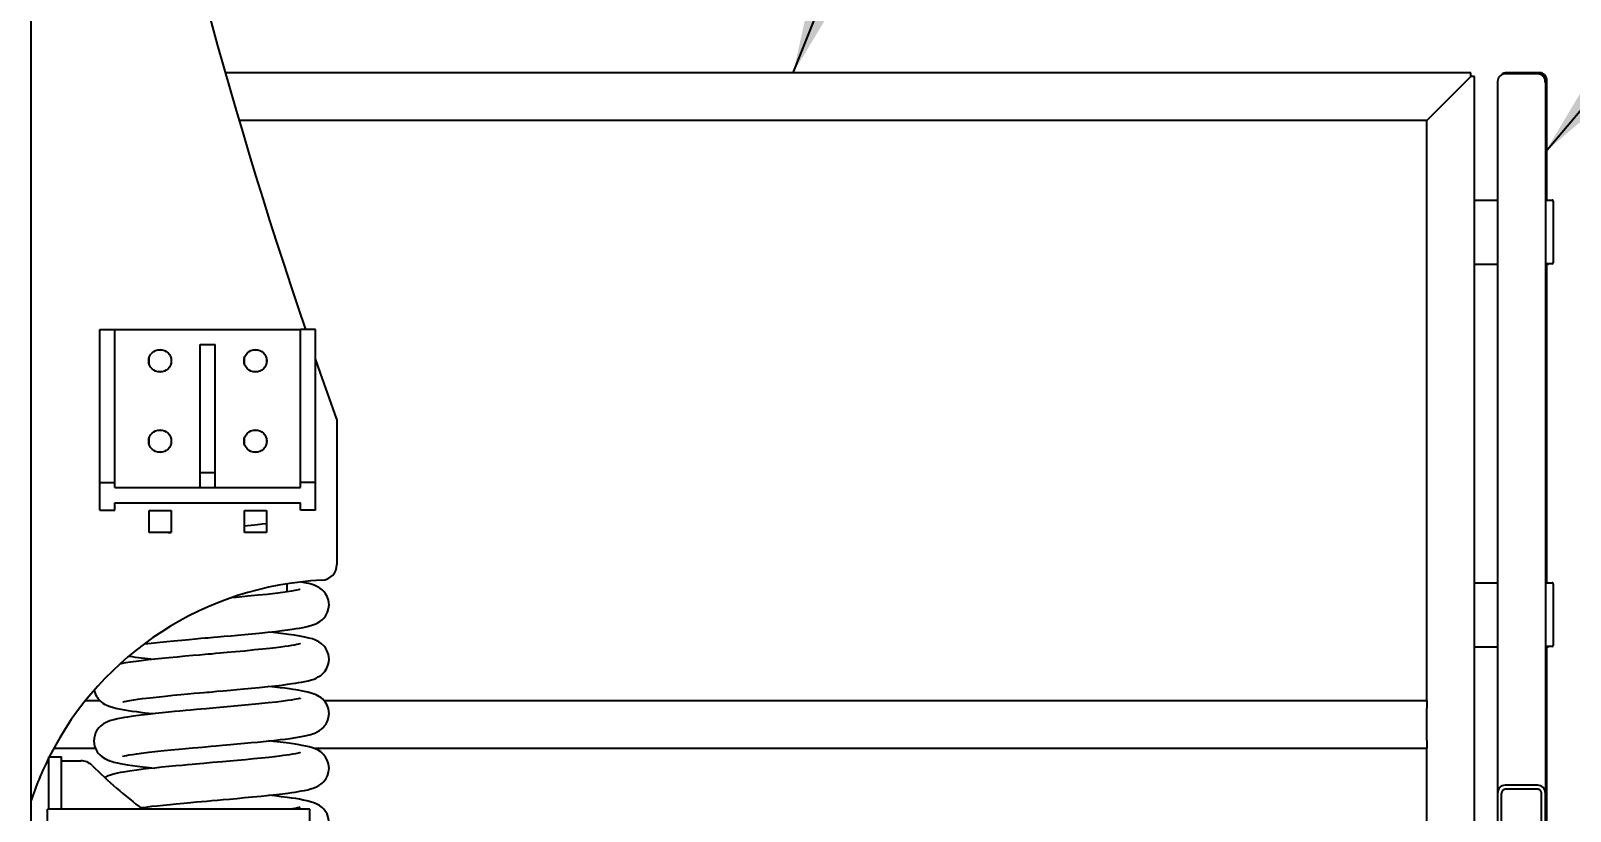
# Model space of a CAD drawing. Header units: millimetres. Extents: x 0 to 55611, y 0 to 32827.
# Drawn here: x 16226 to 17453, y 15338 to 15960 of the extents above; entities that cross this region are included whole.
import ezdxf

# ---------------------------------------------------------------- set-up
doc = ezdxf.new("R2010")
doc.units = ezdxf.units.MM
doc.header["$LTSCALE"] = 10
doc.header["$PDSIZE"] = -1
doc.linetypes.add('SLD-Continua', pattern=[0])
doc.layers.add('EQUIPO', color=30, linetype='SLD-Continua')
doc.layers.add('STRUC', color=5, linetype='SLD-Continua')
doc.styles.add('1', font='romans.shx', dxfattribs={"height": 125})
doc.dimstyles.new('50', dxfattribs={"dimscale": 0, "dimtxt": 125, "dimasz": 125, "dimexe": 125, "dimexo": 125, "dimgap": 50, "dimtad": 1, "dimdec": 0, "dimlfac": 49.861111, "dimzin": 1, "dimtxsty": '1', "dimcen": 2.5, "dimclrd": 1, "dimclre": 1, "dimadec": 0, "dimazin": 0, "dimtfac": 1, "dimtdec": 0, "dimtmove": 0, "dimatfit": 3, "dimfxl": 1, "dimtzin": 1, "dimarcsym": 0})

# ---------------------------------------------------------------- blocks, each defined once
blk = doc.blocks.new('_D_8')
at = {"color": 1, "lineweight": -2, "transparency": 16777216}
for p, q in [((12949.5, 16045.1), (12949.5, 19116.4)), ((17433.9, 16045.1), (17433.9, 19116.4)), ((13074.5, 18991.4), (17308.9, 18991.4))]:
    blk.add_line(p, q, dxfattribs=at)
at = {"color": 1, "transparency": 16777216}
for points in [[(13074.5, 19012.3), (13074.5, 18970.6), (12949.5, 18991.4)], [(17308.9, 19012.3), (17308.9, 18970.6), (17433.9, 18991.4)]]:
    blk.add_solid(points, dxfattribs=at)
at = {"layer": 'Defpoints', "color": 0, "transparency": 16777216}
for p in [(17433.9, 18991.4), (12949.5, 15920.1), (17433.9, 15920.1)]:
    blk.add_point(p, dxfattribs=at)
at = {"color": 0, "transparency": 16777216, "insert": (15191.7, 19166.4), "char_height": 125, "attachment_point": 2, "style": '1'}
blk.add_mtext('4484', dxfattribs=at)
blk = doc.blocks.new('_D_9')
at = {"color": 1, "lineweight": -2, "transparency": 16777216}
for p, q in [((15191.7, 17130.5), (15191.7, 18616.4)), ((17433.9, 16045.1), (17433.9, 18616.4)), ((17308.9, 18491.4), (15316.7, 18491.4))]:
    blk.add_line(p, q, dxfattribs=at)
at = {"color": 1, "transparency": 16777216}
for points in [[(15316.7, 18512.3), (15316.7, 18470.6), (15191.7, 18491.4)], [(17308.9, 18512.3), (17308.9, 18470.6), (17433.9, 18491.4)]]:
    blk.add_solid(points, dxfattribs=at)
at = {"layer": 'Defpoints', "color": 0, "transparency": 16777216}
for p in [(15191.7, 18491.4), (15191.7, 17005.5), (17433.9, 15920.1)]:
    blk.add_point(p, dxfattribs=at)
at = {"color": 0, "transparency": 16777216, "insert": (16312.8, 18666.4), "char_height": 125, "attachment_point": 2, "style": '1'}
blk.add_mtext('2242', dxfattribs=at)

msp = doc.modelspace()

# ---------------------------------------------------------------- hatches: boundary and pattern name
at = {"linetype": 'SLD-Continua', "lineweight": 18}
h = msp.add_hatch(dxfattribs=at)
h.set_pattern_fill('ANSI31', scale=60, style=0)
h.set_pattern_definition([(45, (-10791.88, -12779.92), (-134.7038, 134.7038), [])])
edge = h.paths.add_edge_path(flags=0)
edge.add_ellipse((15784.3, 16151.5), major_axis=(-2467.1, 1338.5), ratio=0.17101, start_angle=264.3024, end_angle=264.5106)
edge.add_line((16248.2, 16443.5), (16153, 16267.9))
edge.add_ellipse((16174.6, 16254.6), major_axis=(0, 26.6), ratio=0.939693, start_angle=60, end_angle=90)
edge.add_line((16149.6, 16254.6), (16149.6, 15184.5))
edge.add_line((16149.6, 15184.5), (16159.6, 15184.5))
edge.add_line((16159.6, 15184.5), (16159.6, 16254.6))
edge.add_ellipse((16174.6, 16254.6), major_axis=(0, 16), ratio=0.939693, start_angle=60, end_angle=90, ccw=False)
edge.add_line((16161.6, 16262.6), (16257, 16438.5))

# ---------------------------------------------------------------- linework, layer by layer
at = {"color": 7, "linetype": 'SLD-Continua', "lineweight": 25}
for p, q in [((17376.3, 15773.8), (17376.3, 15824.6)), ((17376.3, 15824.6), (17389, 15824.6)), ((17389, 15824.6), (17394.6, 15824.6)), ((17433.5, 15824.8), (17438.2, 15824.8)), ((17433.9, 15824.8), (17438.2, 15824.8)), ((17439, 15824), (17439, 15774.8)), ((17439, 15824), (17439, 15824)), ((17376.3, 15773.8), (17389, 15773.8)), ((17389, 15773.8), (17394.6, 15773.8)), ((17438.2, 15774), (17433.5, 15774)), ((17433.9, 15773.8), (17435.3, 15773.8)), ((17435.3, 15773.8), (17435.3, 15774)), ((17376.3, 15469), (17376.3, 15519.8)), ((17376.3, 15519.8), (17389, 15519.8)), ((17389, 15519.8), (17394.6, 15519.8)), ((17433.5, 15520), (17438.2, 15520)), ((17433.9, 15520), (17438.2, 15520)), ((17439, 15519.2), (17439, 15519.2)), ((17439, 15519.2), (17439, 15470)), ((17376.3, 15469), (17389, 15469)), ((17389, 15469), (17394.6, 15469)), ((17438.2, 15469.2), (17433.5, 15469.2)), ((17433.9, 15469), (17435.3, 15469)), ((17435.3, 15469), (17435.3, 15469.2))]:
    msp.add_line(p, q, dxfattribs=at)
for centre, start, end in [((17433.5, 15824), 90, 180), ((17438.2, 15824), 0, 90), ((17438.2, 15824), 0, 90), ((17433.5, 15774.8), 180, 270), ((17438.2, 15774.8), 270, 360), ((17433.5, 15519.2), 90, 180), ((17438.2, 15519.2), 0, 90), ((17438.2, 15519.2), 0, 90), ((17433.5, 15470), 180, 270), ((17438.2, 15470), 270, 360)]:
    msp.add_arc(centre, 0.794, start, end, dxfattribs=at)
at = {"layer": 'EQUIPO', "linetype": 'SLD-Continua', "lineweight": 25}
for p, q in [((16225.6, 16380.5), (16225.6, 14527.9)), ((16280.6, 15721.7), (16292.6, 15721.7)), ((16280.6, 15599.7), (16280.6, 15721.7)), ((16292.6, 15599.7), (16292.6, 15721.7)), ((16292.6, 15721.7), (16440.6, 15721.7)), ((16452.6, 15721.7), (16440.6, 15721.7)), ((16440.6, 15599.7), (16440.6, 15721.7)), ((16452.6, 15599.7), (16452.6, 15721.7)), ((16326.5, 15705.4), (16330.7, 15705.4)), ((16360.6, 15607.7), (16360.6, 15709.7)), ((16360.6, 15709.7), (16372.6, 15709.7)), ((16372.6, 15607.7), (16372.6, 15709.7)), ((16402.5, 15705.4), (16406.7, 15705.4)), ((16319.9, 15694.6), (16319.9, 15698.8)), ((16337.4, 15698.8), (16337.4, 15694.6)), ((16395.9, 15694.6), (16395.9, 15698.8)), ((16413.4, 15698.8), (16413.4, 15694.6)), ((16330.7, 15687.9), (16326.5, 15687.9)), ((16406.7, 15687.9), (16402.5, 15687.9)), ((16469.6, 15650.2), (16469.6, 15534.6)), ((16319.9, 15630.6), (16319.9, 15634.8)), ((16326.5, 15641.4), (16330.7, 15641.4)), ((16337.4, 15634.8), (16337.4, 15630.6)), ((16395.9, 15630.6), (16395.9, 15634.8)), ((16402.5, 15641.4), (16406.7, 15641.4)), ((16413.4, 15634.8), (16413.4, 15630.6)), ((16330.7, 15623.9), (16326.5, 15623.9)), ((16406.7, 15623.9), (16402.5, 15623.9)), ((16360.6, 15595.7), (16360.6, 15607.7)), ((16360.6, 15607.7), (16372.6, 15607.7)), ((16372.6, 15595.7), (16372.6, 15607.7)), ((16280.6, 15599.7), (16292.6, 15599.7)), ((16280.6, 15577.7), (16280.6, 15599.7)), ((16292.6, 15595.7), (16292.6, 15599.7)), ((16292.6, 15595.7), (16440.6, 15595.7)), ((16452.6, 15599.7), (16440.6, 15599.7)), ((16440.6, 15595.7), (16440.6, 15599.7)), ((16452.6, 15577.7), (16452.6, 15599.7)), ((16292.6, 15577.7), (16292.6, 15583.7)), ((16292.6, 15583.7), (16440.6, 15583.7)), ((16440.6, 15577.7), (16440.6, 15583.7)), ((16280.6, 15577.7), (16292.6, 15577.7)), ((16319.9, 15559.9), (16319.9, 15577.4)), ((16319.9, 15577.4), (16337.4, 15577.4)), ((16337.4, 15577.4), (16337.4, 15559.9)), ((16395.9, 15559.9), (16395.9, 15577.4)), ((16395.9, 15577.4), (16413.4, 15577.4)), ((16413.4, 15577.4), (16413.4, 15559.9)), ((16452.6, 15577.7), (16440.6, 15577.7)), ((16337.4, 15559.9), (16319.9, 15559.9)), ((16335.4, 15559.9), (16337.5, 15560.1)), ((16413.4, 15559.9), (16395.9, 15559.9)), ((16429.6, 15519.1), (16429.6, 15512.6)), ((16387.9, 15508.2), (16385.9, 15508.2)), ((16240.1, 15356), (16240.1, 15381.4)), ((16240.1, 15381.4), (16250.1, 15381.4)), ((16250.1, 15356), (16250.1, 15381.4)), ((16250.1, 15378.2), (16265.5, 15378.2)), ((16240.1, 15339.7), (16240.1, 15356)), ((16250.1, 15339.7), (16250.1, 15356)), ((16447.9, 15339.7), (16238.9, 15339.7)), ((16238.9, 15330.4), (16238.9, 15339.7)), ((16447.9, 15330.4), (16447.9, 15339.7))]:
    msp.add_line(p, q, dxfattribs=at)
at = {"layer": 'EQUIPO', "linetype": 'SLD-Continua', "lineweight": 25, "flags": 128}
for points in [[(16469.6, 15650.2), (16456.6, 15686.9), (16452.6, 15698.2)], [(16395.9, 15565.4), (16398.2, 15565.6), (16404.2, 15566.2), (16409.9, 15566.8), (16413.4, 15567.1)], [(16440.4, 15514.6), (16440.3, 15514.6), (16439.7, 15514.5), (16438.8, 15514.3), (16437.6, 15514), (16436, 15513.7), (16433.3, 15513.2), (16430, 15512.7), (16426.4, 15512.2), (16420.4, 15511.5), (16413.9, 15510.7), (16406.7, 15510), (16398.5, 15509.2), (16394, 15508.7), (16389.3, 15508.3), (16385.8, 15508)], [(16463.3, 15502), (16463.2, 15504.1), (16462.8, 15506), (16461.7, 15509.1), (16460.5, 15511.2), (16459.4, 15512.6), (16457.8, 15514.2), (16456.1, 15515.6), (16454.1, 15516.7), (16451.4, 15518), (16449, 15518.8), (16447.1, 15519.3), (16445.3, 15519.7), (16441.4, 15520.5)], [(16316.2, 15471.2), (16321.5, 15471.8), (16328.6, 15472.6), (16333.9, 15473.1), (16339.7, 15473.7), (16346, 15474.3), (16351.7, 15474.8), (16356.8, 15475.3), (16361.1, 15475.7), (16364.5, 15476), (16367, 15476.2), (16368.8, 15476.3), (16371.1, 15476.5), (16374.8, 15476.9), (16379.6, 15477.3), (16385.4, 15477.8), (16390.4, 15478.2), (16395.8, 15478.7), (16401.7, 15479.3), (16407.6, 15479.9), (16414.6, 15480.6), (16420.7, 15481.2), (16425.9, 15481.9), (16430.3, 15482.4), (16434, 15482.9), (16437, 15483.4), (16439.9, 15483.8), (16442.8, 15484.4), (16445.8, 15485), (16448.7, 15485.8), (16451.3, 15486.6), (16452.8, 15487.3), (16454.7, 15488.2), (16456.1, 15489.1), (16457.7, 15490.3), (16459.2, 15491.7), (16460.4, 15493.3), (16461.4, 15494.9), (16462.2, 15496.6), (16463, 15499.4), (16463.3, 15502.3)], [(16463.3, 15458.7), (16463.2, 15460.9), (16462.8, 15462.8), (16461.6, 15465.9), (16460.4, 15468.1), (16459.3, 15469.5), (16457.1, 15471.5), (16455.2, 15472.8), (16452.4, 15474.3), (16450, 15475.2), (16447.2, 15475.9), (16443.9, 15476.7), (16440, 15477.4), (16435.7, 15478.1), (16431, 15478.8), (16425.1, 15479.5), (16418.8, 15480.3), (16415.2, 15480.7)], [(16440.3, 15471.3), (16440.3, 15471.3), (16440, 15471.2), (16439.1, 15471), (16437.6, 15470.7), (16435.9, 15470.3), (16433.4, 15469.9), (16430.8, 15469.5), (16428.1, 15469.1), (16424.9, 15468.7), (16420.9, 15468.2), (16416.1, 15467.6), (16410.4, 15467), (16403.8, 15466.4), (16396.2, 15465.6), (16388.8, 15464.9), (16382.2, 15464.3), (16376.4, 15463.8), (16372.7, 15463.5), (16369.6, 15463.2), (16367, 15463), (16364.7, 15462.8), (16360.2, 15462.4), (16354.8, 15461.9), (16348.7, 15461.4), (16342.3, 15460.8), (16335.7, 15460.2), (16330.1, 15459.6), (16324.6, 15459.1), (16319.1, 15458.5), (16311.6, 15457.6), (16305.1, 15456.7), (16301, 15456.1), (16297.3, 15455.4), (16297, 15455.4)], [(16298.9, 15425), (16299.1, 15425.1), (16300, 15425.3), (16302, 15425.7), (16304.6, 15426.2), (16307.6, 15426.7), (16311, 15427.2), (16314.7, 15427.7), (16320.7, 15428.4), (16327.8, 15429.2), (16333.1, 15429.7), (16338.9, 15430.3), (16345.1, 15430.9), (16350.8, 15431.4), (16355.9, 15431.9), (16360.2, 15432.2), (16363.5, 15432.5), (16366, 15432.8), (16367.7, 15432.9), (16370.1, 15433.1), (16373.9, 15433.5), (16378.8, 15433.9), (16384.7, 15434.4), (16389.8, 15434.9), (16395.4, 15435.4), (16401.5, 15435.9), (16407.5, 15436.5), (16414.6, 15437.3), (16420.7, 15437.9), (16425.9, 15438.5), (16430.3, 15439.1), (16433.8, 15439.6), (16436.7, 15440), (16439.1, 15440.4), (16441.4, 15440.8), (16444, 15441.3), (16446.8, 15441.9), (16449.3, 15442.6), (16451.4, 15443.3), (16453, 15444), (16454.7, 15444.9), (16456.8, 15446.2), (16458.8, 15448.1), (16459.9, 15449.3), (16460.8, 15450.5), (16461.6, 15451.9), (16462.7, 15454.9), (16463.1, 15456.8), (16463.3, 15459)], [(16463.3, 15415.4), (16463.1, 15417.6), (16462.8, 15419.5), (16461.7, 15422.5), (16460.6, 15424.5), (16459.7, 15425.6), (16458.1, 15427.4), (16456.7, 15428.5), (16455.6, 15429.2), (16454.4, 15429.9), (16453.1, 15430.6), (16451.5, 15431.3), (16449.1, 15432.1), (16446.5, 15432.8), (16443.7, 15433.4), (16441, 15433.9), (16438.7, 15434.3), (16436.8, 15434.6), (16434.8, 15434.9), (16431.9, 15435.4), (16428.1, 15435.9), (16424.4, 15436.3), (16420.1, 15436.8), (16415.3, 15437.3)], [(16440.4, 15428), (16440.3, 15427.9), (16439.7, 15427.8), (16438.6, 15427.5), (16437.1, 15427.2), (16435.5, 15426.9), (16433, 15426.5), (16430.3, 15426.1), (16427.1, 15425.6), (16421.5, 15424.9), (16414.9, 15424.2), (16407.3, 15423.4), (16399.1, 15422.6), (16390.7, 15421.8), (16382.1, 15421), (16376.4, 15420.5), (16370.7, 15420), (16365.4, 15419.5), (16361.1, 15419.2), (16357.8, 15418.9), (16355.4, 15418.7), (16352.8, 15418.4), (16349.1, 15418.1), (16344.3, 15417.7), (16340.1, 15417.3), (16335.4, 15416.8), (16330.2, 15416.3), (16325, 15415.8), (16318.9, 15415.1), (16313.7, 15414.5), (16309.4, 15414), (16305.7, 15413.5), (16302.8, 15413), (16300.3, 15412.6), (16297.7, 15412.2), (16294.8, 15411.6), (16291.8, 15410.9), (16289.3, 15410.2), (16287.2, 15409.4), (16285.1, 15408.5), (16283.9, 15407.8), (16282.6, 15406.9), (16281.2, 15405.8), (16279.8, 15404.3), (16278.1, 15402), (16277.3, 15400.3), (16276.6, 15398.4), (16276.1, 15396.2), (16275.9, 15393.7)], [(16276.2, 15434.4), (16276.7, 15432.6), (16277.3, 15430.9), (16278, 15429.7), (16278.7, 15428.5), (16279.4, 15427.6), (16280.3, 15426.5), (16281.6, 15425.2), (16283, 15424.1), (16284.3, 15423.3), (16286.8, 15422.1), (16289, 15421.3), (16291.5, 15420.5), (16294.5, 15419.8), (16297.5, 15419.2), (16300.3, 15418.7), (16303.1, 15418.2), (16306.2, 15417.8), (16309.9, 15417.3), (16314.3, 15416.7), (16319.4, 15416.2), (16324, 15415.7)], [(16298.9, 15381.7), (16298.9, 15381.7), (16299.3, 15381.8), (16300.3, 15382.1), (16301.9, 15382.4), (16303.8, 15382.8), (16306.7, 15383.2), (16310.1, 15383.7), (16313.8, 15384.2), (16319.8, 15385), (16326.8, 15385.8), (16332, 15386.3), (16337.6, 15386.9), (16343.7, 15387.4), (16349.2, 15387.9), (16354.4, 15388.4), (16358.7, 15388.8), (16362.2, 15389.1), (16364.9, 15389.3), (16366.9, 15389.5), (16369.4, 15389.7), (16373.4, 15390.1), (16378.5, 15390.5), (16384.7, 15391.1), (16390, 15391.6), (16395.8, 15392.1), (16401.2, 15392.6), (16406.2, 15393.1), (16413.3, 15393.8), (16419.3, 15394.4), (16424.3, 15395), (16428.4, 15395.5), (16432.2, 15396), (16436.9, 15396.7), (16441.4, 15397.5), (16445.4, 15398.3), (16448.8, 15399.1), (16450.2, 15399.6), (16451.9, 15400.2), (16453.8, 15401.1), (16455.8, 15402.2), (16457.4, 15403.4), (16459.1, 15405), (16459.8, 15405.9), (16460.7, 15407.1), (16461.6, 15408.6), (16462.4, 15410.6), (16463, 15412.9), (16463.3, 15415.7), (16463.3, 15415.7)], [(16275.9, 15394), (16276.1, 15391.7), (16276.5, 15389.7), (16277.1, 15388.1), (16277.7, 15386.8), (16278.2, 15385.9), (16278.6, 15385.3), (16279.3, 15384.2), (16280.6, 15382.9), (16282.4, 15381.3), (16284.5, 15379.9), (16286.7, 15378.8), (16288.7, 15378), (16290.4, 15377.5), (16291.8, 15377.1), (16293.1, 15376.8), (16294.6, 15376.4), (16296.9, 15376), (16299.7, 15375.5), (16302.7, 15375), (16306.7, 15374.4), (16310.7, 15373.9), (16314.9, 15373.3), (16320.1, 15372.7), (16324, 15372.3)], [(16463.3, 15372.1), (16462.9, 15375.7), (16461.9, 15378.7), (16460.6, 15381.1), (16458.8, 15383.3), (16456.7, 15385.2), (16454.6, 15386.5), (16452.3, 15387.7), (16450, 15388.5), (16447.5, 15389.2), (16444.7, 15389.9), (16442, 15390.4), (16439.4, 15390.9), (16436.5, 15391.4), (16433.2, 15391.8), (16429.2, 15392.4), (16424.4, 15393), (16418.8, 15393.6), (16415.2, 15394)], [(16440.2, 15384.6), (16440.2, 15384.6), (16439.8, 15384.5), (16438.6, 15384.2), (16436.5, 15383.8), (16434.2, 15383.4), (16431.8, 15383), (16429.6, 15382.7), (16427, 15382.3), (16423.9, 15381.9), (16419.9, 15381.4), (16415.2, 15380.9), (16409.6, 15380.3), (16403.2, 15379.6), (16396.7, 15379), (16390.4, 15378.4), (16384.3, 15377.9), (16378.5, 15377.4), (16370.5, 15376.7), (16363.5, 15376), (16360, 15375.7), (16356.9, 15375.5), (16354.1, 15375.2), (16350.6, 15374.9), (16346.3, 15374.5), (16341.3, 15374.1), (16335.5, 15373.5), (16330, 15373), (16324.5, 15372.4), (16319.6, 15371.9), (16315.2, 15371.4), (16310.2, 15370.7), (16306.1, 15370.2), (16302.7, 15369.7), (16299.6, 15369.2), (16297.1, 15368.7), (16294.8, 15368.3), (16292.7, 15367.8), (16290.8, 15367.3), (16289.2, 15366.8), (16287.3, 15366.1), (16285.3, 15365.2), (16284.7, 15364.9)], [(16313.4, 15340.9), (16317.2, 15341.3), (16322, 15341.9), (16326.4, 15342.4), (16331.5, 15342.9), (16336.6, 15343.4), (16341.5, 15343.9), (16347.6, 15344.5), (16353, 15345), (16357.7, 15345.4), (16361.7, 15345.7), (16365.8, 15346.1), (16370, 15346.5), (16374.3, 15346.8), (16378.9, 15347.2), (16384.1, 15347.7), (16389.8, 15348.2), (16395.9, 15348.8), (16402.4, 15349.4), (16409.2, 15350), (16415.8, 15350.7), (16421.5, 15351.4), (16426.3, 15351.9), (16430.4, 15352.4), (16433.7, 15352.9), (16436.3, 15353.3), (16438.6, 15353.6), (16441.1, 15354.1), (16443.7, 15354.6), (16446.3, 15355.1), (16448.6, 15355.8), (16449.7, 15356.1), (16450.7, 15356.4), (16451.9, 15356.9), (16453.4, 15357.5), (16455.3, 15358.5), (16456.8, 15359.6), (16457.7, 15360.3), (16458.3, 15360.9), (16459, 15361.5), (16459.9, 15362.6), (16460.9, 15364.1), (16462, 15366.2), (16462.9, 15369), (16463.3, 15372.3)], [(16463.3, 15328.7), (16463, 15331.7), (16462.4, 15334.1), (16461.7, 15335.9), (16461, 15337.1), (16460.6, 15337.8), (16460, 15338.6), (16459.1, 15339.6), (16457.9, 15340.9), (16456.8, 15341.7), (16455.6, 15342.6), (16454.2, 15343.4), (16451.3, 15344.7), (16448.5, 15345.6), (16445.7, 15346.3), (16442.8, 15346.9), (16439.9, 15347.5), (16436.8, 15348), (16433.7, 15348.4), (16430, 15349), (16425.5, 15349.5), (16420, 15350.2), (16415.3, 15350.7)]]:
    msp.add_lwpolyline(points, dxfattribs=at)
at = {"layer": 'EQUIPO', "linetype": 'SLD-Continua', "lineweight": 25}
for centre in [(16328.6, 15696.7), (16404.6, 15696.7), (16328.6, 15632.7), (16404.6, 15632.7)]:
    msp.add_circle(centre, 9, dxfattribs=at)
for centre, radius, start, end in [((20448.6, 17085.6), 4230, 182.9681, 198.8109), ((16456.9, 15534.6), 12.7, 272.699, 0), ((16469.6, 15265.2), 257, 92.699, 153.1252), ((16369.9, 15916.2), 459.5, 261.7312, 264.2587), ((16469.6, 15265.2), 257, 153.2522, 161.6983), ((16265.5, 15365.5), 12.7, 45.2375, 90), ((16542.7, 15645), 381, 225.2375, 233.2541), ((16417.7, 15435.2), 96.5, 278.6605, 283.6095)]:
    msp.add_arc(centre, radius, start, end, dxfattribs=at)
at = {"layer": 'STRUC', "linetype": 'SLD-Continua', "lineweight": 25}
for p, q in [((17373.3, 15926.2), (16380.6, 15926.2)), ((17373.3, 15923.2), (17373.3, 15926.2)), ((17427.8, 15926.2), (17401.9, 15926.2)), ((17344.3, 15894.2), (17370.2, 15920.1)), ((17370.2, 15920.1), (17373.3, 15923.2)), ((17373.3, 15923.2), (17370.2, 15920.1)), ((17376.3, 15923.2), (17373.3, 15923.2)), ((17376.3, 15824.6), (17376.3, 15923.2)), ((17394.6, 15918), (17394.6, 15352.2)), ((17426.6, 15925.2), (17400.7, 15925.2)), ((17433.1, 15923.2), (17431.2, 15923.2)), ((17432.7, 15918), (17432.7, 15352.2)), ((17433.9, 15824.8), (17433.9, 15920.1)), ((17338.2, 15888.1), (17344.3, 15894.2)), ((17344.3, 15894.2), (17338.2, 15888.1)), ((17338.2, 15888.1), (16391.7, 15888.1)), ((17338.2, 15426.2), (17338.2, 15888.1)), ((17376.3, 15519.8), (17376.3, 15773.8)), ((17433.9, 15520), (17433.9, 15774)), ((17376.3, 14931), (17376.3, 15469)), ((17433.9, 14742.2), (17433.9, 15469.2)), ((16269.3, 15426.2), (16280.6, 15426.2)), ((16459.2, 15426.2), (17338.2, 15426.2)), ((17338.2, 15426.2), (17338.2, 15420.1)), ((17338.2, 15394.2), (17338.2, 15420.1)), ((16243.9, 15388.1), (16277.1, 15388.1)), ((16451.1, 15388.1), (17338.2, 15388.1)), ((17338.2, 15394.2), (17338.2, 15388.1)), ((17338.2, 14931), (17338.2, 15388.1)), ((17394.6, 15352.2), (17394.6, 15324.7)), ((17397.6, 15352.2), (17397.6, 15324.7)), ((17426.6, 15358.7), (17400.7, 15358.7)), ((17426.6, 15355.5), (17400.7, 15355.5)), ((17429.6, 15324.7), (17429.6, 15352.2)), ((17432.7, 15324.7), (17432.7, 15352.2))]:
    msp.add_line(p, q, dxfattribs=at)
for centre, radius, start, end in [((17401.9, 15920.1), 6.1, 90, 133.2296), ((17427.8, 15920.1), 6.1, 30.5223, 90), ((17400.6, 15919), 6.17, 89.3745, 147.5823), ((17426.6, 15919), 6.17, 32.4177, 90.6255), ((17427.8, 15920.1), 6.1, 0, 30.5223)]:
    msp.add_arc(centre, radius, start, end, dxfattribs=at)
for centre, major_axis, ratio, start_param, end_param in [((17400.7, 15918), (0, 8.71), 0.700049, 1.047198, 1.570796), ((17400.7, 15918), (0, 8.71), 0.700049, 1.047198, 1.570796), ((17426.6, 15918), (0, 8.71), 0.700049, 4.712389, 5.235988), ((17426.6, 15918), (0, 8.71), 0.700049, 4.712389, 5.235988), ((17400.7, 15352.2), (0, -6.49), 0.939582, 3.141593, 4.712389), ((17400.7, 15352.2), (0, -3.24), 0.939582, 3.141593, 4.712389), ((17426.6, 15352.2), (0, -6.49), 0.939582, 1.570796, 3.141593), ((17426.6, 15352.2), (0, -3.24), 0.939582, 1.570796, 3.141593)]:
    msp.add_ellipse(centre, major_axis=major_axis, ratio=ratio, start_param=start_param, end_param=end_param, dxfattribs=at)

# ---------------------------------------------------------------- dimensions: what is measured, and where the dimension line sits
for base, p1, p2, picture, middle in [((17433.9, 18991.4), (12949.5, 15920.1), (17433.9, 15920.1), '_D_8', (15191.7, 18991.4)), ((15191.7, 18491.4), (17433.9, 15920.1), (15191.7, 17005.5), '_D_9', (16312.8, 18491.4))]:
    dim = msp.add_linear_dim(base=base, p1=p1, p2=p2, dimstyle='50', override={"dimscale": 1, "dimlfac": 1})
    dim.commit()
    dim.dimension.update_dxf_attribs({"geometry": picture, "text_midpoint": middle, "dimtype": 160})

# ---------------------------------------------------------------- leaders
for points in [[(16833.3, 15926.2), (17053.6, 16476.6)], [(17432.7, 15863.2), (17745.7, 16233.9)], [(17084.1, 14931), (17829.1, 15629.4)]]:
    msp.add_leader(points, dimstyle='50', override={"dimscale": 1, "dimlfac": 1})

doc.saveas('drawing.dxf')
